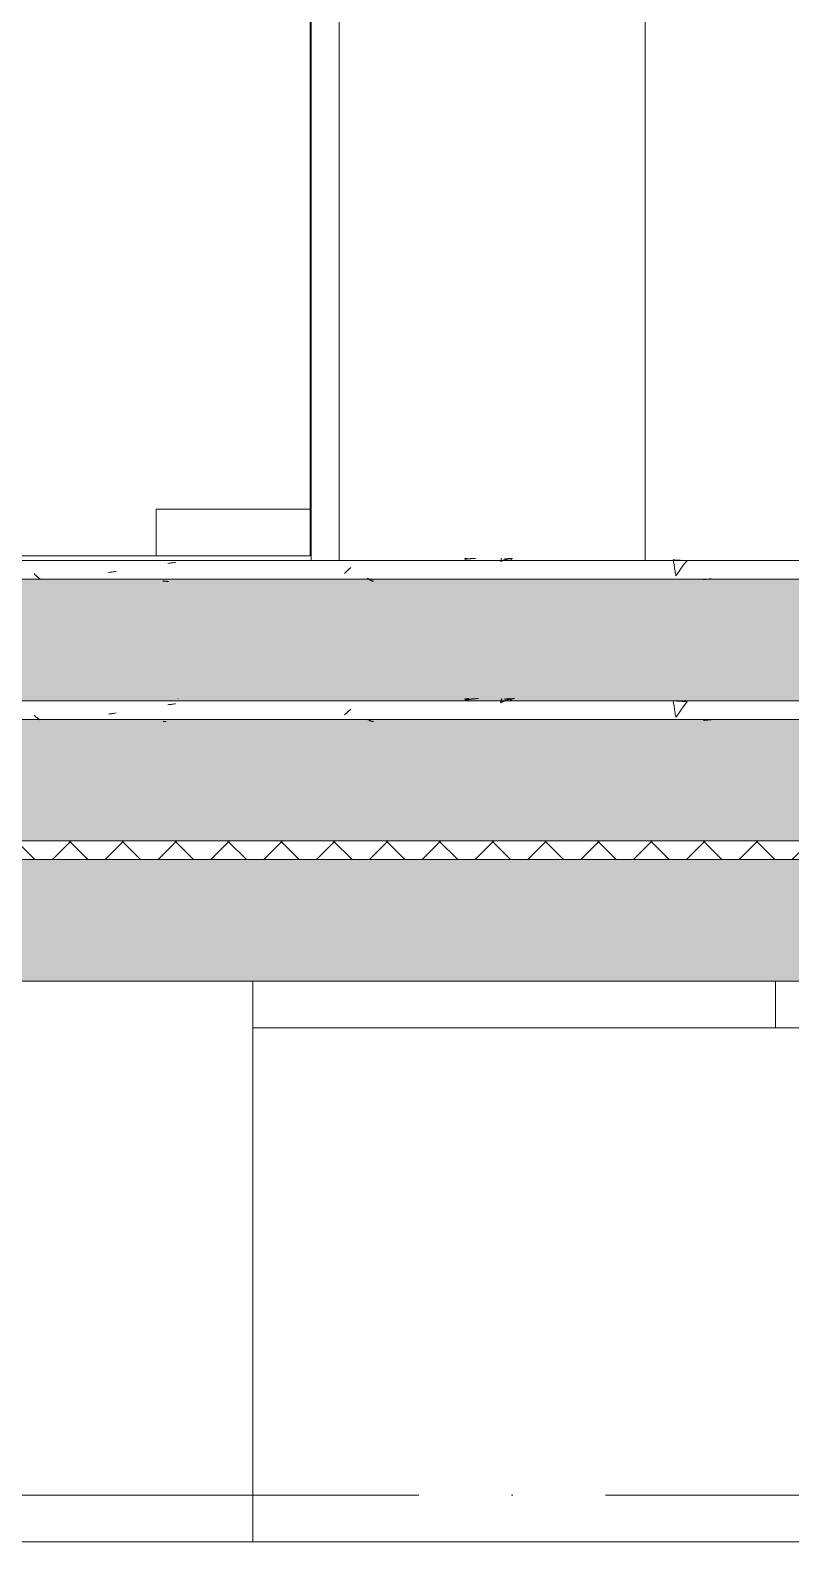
# Model space of a CAD drawing. Header units: millimetres. Extents: x -12680 to 112808, y -16580 to 93550.
# Drawn here: x 47614 to 48428, y -1050 to 567 of the extents above; entities that cross this region are included whole.
import ezdxf

# ---------------------------------------------------------------- set-up
doc = ezdxf.new("R2010")
doc.units = ezdxf.units.MM
doc.linetypes.add('Grid Line', pattern=[14, 10, -2, 0, -2])
for name, color, linetype, lineweight in [('A-DOOR-GLAZ', 152, 'Continuous', 5), ('CUA', 31, 'Continuous', 9), ('KINH', 152, 'Continuous', 5), ('NET CAT', 3, 'Continuous', 5), ('NET THAY 1', 41, 'Continuous', 5), ('NET-CAT', 3, 'Continuous', 9), ('NET-THAY', 2, 'Continuous', 15), ('TRUC', 225, 'Continuous', 5)]:
    doc.layers.add(name, color=color, linetype=linetype, lineweight=lineweight)
pattern_1 = [(50, (43587.75, -450), (182.1847, -15.939), [19.05, -209.55]), (355, (43587.75, -450), (35.2424, -191.0566), [15.24, -167.64]), (100.451, (43602.94, -451.33), (146.9425, 175.1167), [16.19, -178.09]), (30, (43587.75, -450), (165.746, -77.2887), [19.05, -209.55]), (335, (43587.75, -450), (-32.228, -191.588), [15.24, -167.64]), (80.451, (43601.57, -456.43), (197.974, 114.2986), [16.19, -178.09]), (46.184, (43587.75, -399.2), (271.079, -42.043), [28.575, -314.325]), (96.636, (43610.34, -402.7), (237.403, 247.427), [24.285, -267.135]), (351.184, (43587.75, -399.2), (237.405, 247.425), [22.86, -251.46]), (21, (43613.15, -411.9), (151.615, -102.2655), [19.05, -209.55]), (326, (43613.15, -411.9), (61.8024, 184.188), [15.24, -167.64]), (71.451, (43625.79, -420.42), (213.417, 81.9214), [16.19, -178.09]), (37.5, (43587.754, -450), (3.0883, 84.5551), [8.382, -157.226, 8.382, -161.798, -168.275]), (37.5, (43587.754, -450), (3.0883, 84.5551), [-335.788, 8.382, -159.893]), (7.5, (43587.75, -450), (66.8194, 100.1807), [8.382, -88.646, 8.382, -153.416, -64.135]), (7.5, (43587.75, -450), (66.8194, 100.1807), [-258.826, 8.382, -55.753]), (327.5, (43576.425, -450), (135.5905, -5.7289), [8.382, -55.118, 8.382, -189.738, -262.89]), (327.5, (43576.425, -450), (135.5905, -5.7289), [-261.62, 8.382, -254.508]), (317.5, (43505.71, -450), (148.129, 25.4268), [8.382, -74.168, 8.382, -123.19, -186.69]), (317.5, (43505.71, -450), (148.129, 25.4268), [-214.122, 8.382, -178.308])]
pattern_2 = [(45, (43100.6, 40601.6), (0, 2032), [253.59, -2620.09]), (45, (43045.4, 40656.7), (0, 2032), [253.59, -2620.09]), (45, (42969.5, 40525.7), (0, 2032), [546.2, -2327.48]), (45, (41718.8, 41963), (0, 2032), [253.59, -2620.09]), (45, (41663.6, 42018.2), (0, 2032), [253.59, -2620.09]), (45, (41587.8, 41887.1), (0, 2032), [546.2, -2327.48])]

# ---------------------------------------------------------------- blocks, each defined once
blk = doc.blocks.new('FP_254-MẶT CẮT B-B')
at = {"layer": 'NET THAY 1', "color": 7}
for p, q in [((49197.4, -150), (44197.4, -150)), ((44197.4, -170), (49197.4, -170))]:
    blk.add_line(p, q, dxfattribs=at)
at = {"layer": 'NET THAY 1'}
for p, q in [((47762.1, -154.2), (47760.9, -154.4)), ((47763.3, -154.1), (47762.1, -154.2)), ((47764.5, -153.9), (47763.3, -154.1)), ((47765.7, -153.7), (47764.5, -153.9)), ((47766.8, -153.6), (47765.7, -153.7)), ((47768, -153.4), (47766.8, -153.6)), ((47769.2, -153.2), (47768, -153.4)), ((47772, -147.7), (47771.8, -147.7)), ((47772.1, -147.7), (47772, -147.7)), ((47954.1, -161.7), (47953.8, -161.9)), ((47954.4, -161.4), (47954.1, -161.7)), ((47954.7, -161.1), (47954.4, -161.4)), ((47954.9, -160.9), (47954.7, -161.1)), ((47955.2, -160.6), (47954.9, -160.9)), ((47955.5, -160.4), (47955.2, -160.6)), ((47955.8, -160.1), (47955.5, -160.4)), ((47956, -159.8), (47955.8, -160.1)), ((47956.3, -159.6), (47956, -159.8)), ((47956.6, -159.3), (47956.3, -159.6)), ((47956.9, -159), (47956.6, -159.3)), ((48078.8, -148.4), (48078.5, -148.5)), ((48079.1, -148.4), (48078.8, -148.4)), ((48079.3, -148.3), (48079.1, -148.4)), ((48079.6, -148.2), (48079.3, -148.3)), ((48079.9, -148.1), (48079.6, -148.2)), ((48079.9, -149.1), (48079.7, -149.5)), ((48080.2, -149.4), (48079.7, -149.5)), ((48080.2, -148.1), (48079.9, -148.1)), ((48080.1, -148.8), (48079.9, -149.1)), ((48080.2, -148.6), (48080.1, -148.8)), ((48080.4, -148), (48080.2, -148.1)), ((48080.4, -148.3), (48080.2, -148.6)), ((48080.6, -149.2), (48080.2, -149.4)), ((48080.7, -147.9), (48080.4, -148)), ((48080.6, -148.1), (48080.4, -148.3)), ((48080.8, -148), (48080.6, -148.1)), ((48081.1, -149.1), (48080.6, -149.2)), ((48081, -147.9), (48080.7, -147.9)), ((48081, -147.8), (48080.8, -148)), ((48081.2, -147.7), (48081, -147.8)), ((48081.2, -147.8), (48081, -147.9)), ((48081.6, -149), (48081.1, -149.1)), ((48081.3, -147.7), (48081.2, -147.7)), ((48081.5, -147.8), (48081.2, -147.8)), ((48081.8, -147.8), (48081.5, -147.8)), ((48082.1, -148.9), (48081.6, -149)), ((48082.1, -147.7), (48081.8, -147.8)), ((48082.3, -147.7), (48082.1, -147.7)), ((48082.5, -148.8), (48082.1, -148.9)), ((48082.6, -147.7), (48082.3, -147.7)), ((48083, -148.7), (48082.5, -148.8)), ((48082.9, -147.7), (48082.6, -147.7)), ((48083.2, -147.7), (48082.9, -147.7)), ((48083.5, -148.6), (48083, -148.7)), ((48084, -148.6), (48083.5, -148.6)), ((48084.4, -148.5), (48084, -148.6)), ((48084.9, -148.4), (48084.4, -148.5)), ((48085.4, -148.3), (48084.9, -148.4)), ((48085.9, -148.3), (48085.4, -148.3)), ((48086.3, -148.2), (48085.9, -148.3)), ((48086.8, -148.1), (48086.3, -148.2)), ((48087.3, -148.1), (48086.8, -148.1)), ((48087.8, -148), (48087.3, -148.1)), ((48088.2, -148), (48087.8, -148)), ((48088.7, -147.9), (48088.2, -148)), ((48089.2, -147.9), (48088.7, -147.9)), ((48089.7, -147.8), (48089.2, -147.9)), ((48090.1, -147.8), (48089.7, -147.8)), ((48090.6, -147.8), (48090.1, -147.8)), ((48091.1, -147.7), (48090.6, -147.8)), ((48091.6, -147.7), (48091.1, -147.7)), ((48092, -147.7), (48091.6, -147.7)), ((48092.5, -147.7), (48092, -147.7)), ((48093, -147.7), (48092.5, -147.7)), ((48093.5, -147.7), (48093, -147.7)), ((48117.5, -151.3), (48117.3, -152.2)), ((48117.7, -152), (48117.3, -152.1)), ((48117.6, -150.5), (48117.5, -151.3)), ((48117.8, -149.7), (48117.6, -150.5)), ((48118, -151.8), (48117.7, -152)), ((48118, -149.1), (48117.8, -149.7)), ((48118.1, -148.6), (48118, -149.1)), ((48118.3, -151.6), (48118, -151.8)), ((48118.3, -148.2), (48118.1, -148.6)), ((48118.5, -147.9), (48118.3, -148.2)), ((48118.7, -151.4), (48118.3, -151.6)), ((48118.6, -147.7), (48118.5, -147.9)), ((48119, -151.2), (48118.7, -151.4)), ((48119.4, -151.1), (48119, -151.2)), ((48119.7, -150.9), (48119.4, -151.1)), ((48120.1, -150.7), (48119.7, -150.9)), ((48120.4, -150.6), (48120.1, -150.7)), ((48120.8, -150.4), (48120.4, -150.6)), ((48121.1, -150.3), (48120.8, -150.4)), ((48121.5, -150.1), (48121.1, -150.3)), ((48121.8, -150), (48121.5, -150.1)), ((48121.7, -147.7), (48121.8, -147.9)), ((48121.8, -147.9), (48122, -148.1)), ((48122.2, -149.8), (48121.8, -150)), ((48122, -148.1), (48122.2, -148.5)), ((48122.2, -148.5), (48122.3, -148.9)), ((48122.5, -149.7), (48122.2, -149.8)), ((48122.3, -148.9), (48122.5, -149.5)), ((48122.5, -149.5), (48122.7, -150.1)), ((48122.9, -149.6), (48122.5, -149.7)), ((48122.9, -149.9), (48122.7, -150.1)), ((48123.2, -149.4), (48122.9, -149.6)), ((48123.1, -149.7), (48122.9, -149.9)), ((48123.3, -149.5), (48123.1, -149.7)), ((48123.5, -149.3), (48123.2, -149.4)), ((48123.6, -149.4), (48123.3, -149.5)), ((48123.9, -149.2), (48123.5, -149.3)), ((48123.9, -147.7), (48123.6, -147.7)), ((48123.8, -149.2), (48123.6, -149.4)), ((48124, -149.1), (48123.8, -149.2)), ((48124.1, -147.7), (48123.9, -147.7)), ((48124.2, -149.1), (48123.9, -149.2)), ((48124.2, -148.9), (48124, -149.1)), ((48124.4, -147.7), (48124.1, -147.7)), ((48124.5, -148.8), (48124.2, -148.9)), ((48124.6, -149), (48124.2, -149.1)), ((48124.6, -147.8), (48124.4, -147.7)), ((48124.7, -148.6), (48124.5, -148.8)), ((48124.9, -147.8), (48124.6, -147.8)), ((48124.9, -148.8), (48124.6, -149)), ((48124.9, -148.5), (48124.7, -148.6)), ((48125.2, -147.8), (48124.9, -147.8)), ((48125.1, -148.4), (48124.9, -148.5)), ((48125.3, -148.7), (48124.9, -148.8)), ((48125.3, -148.3), (48125.1, -148.4)), ((48125.4, -147.9), (48125.2, -147.8)), ((48125.6, -148.2), (48125.3, -148.3)), ((48125.6, -148.6), (48125.3, -148.7)), ((48125.7, -147.9), (48125.4, -147.9)), ((48125.8, -148.1), (48125.6, -148.2)), ((48126, -148.6), (48125.6, -148.6)), ((48125.9, -148), (48125.7, -147.9)), ((48126, -148), (48125.8, -148.1)), ((48126.2, -148.1), (48125.9, -148)), ((48126.2, -147.9), (48126, -148)), ((48126.3, -148.5), (48126, -148.6)), ((48126.5, -147.9), (48126.2, -147.9)), ((48126.4, -148.2), (48126.2, -148.1)), ((48126.7, -148.4), (48126.3, -148.5)), ((48126.7, -148.2), (48126.4, -148.2)), ((48126.7, -147.8), (48126.5, -147.9)), ((48126.9, -147.8), (48126.7, -147.8)), ((48126.9, -148.3), (48126.7, -148.2)), ((48127, -148.3), (48126.7, -148.4)), ((48127.1, -147.7), (48126.9, -147.8)), ((48127.2, -148.4), (48126.9, -148.3)), ((48127.4, -148.2), (48127, -148.3)), ((48127.3, -147.7), (48127.1, -147.7)), ((48127.5, -148.5), (48127.2, -148.4)), ((48127.6, -147.7), (48127.3, -147.7)), ((48127.7, -148.2), (48127.4, -148.2)), ((48127.7, -148.6), (48127.5, -148.5)), ((48127.8, -147.7), (48127.6, -147.7)), ((48128.1, -148.1), (48127.7, -148.2)), ((48128, -148.8), (48127.7, -148.6)), ((48128.2, -148.9), (48128, -148.8)), ((48128.4, -148), (48128.1, -148.1)), ((48128.5, -149), (48128.2, -148.9)), ((48128.7, -148), (48128.4, -148)), ((48128.7, -149.1), (48128.5, -149)), ((48129.1, -147.9), (48128.7, -148)), ((48129, -149.3), (48128.7, -149.1)), ((48129.3, -149.4), (48129, -149.3)), ((48129.4, -147.9), (48129.1, -147.9)), ((48129.8, -147.8), (48129.4, -147.9)), ((48130.1, -147.8), (48129.8, -147.8)), ((48130.5, -147.8), (48130.1, -147.8)), ((48130.8, -147.7), (48130.5, -147.8)), ((48131.2, -147.7), (48130.8, -147.7)), ((48131.5, -147.7), (48131.2, -147.7)), ((48131.9, -147.7), (48131.5, -147.7)), ((48132.2, -147.7), (48131.9, -147.7)), ((48303.8, -150.2), (48301.9, -150.1)), ((48301.9, -150.1), (48302.1, -150.8)), ((48302.1, -150.8), (48302.3, -151.6)), ((48302.3, -151.6), (48302.4, -152.5)), ((48302.4, -152.5), (48302.6, -153.5)), ((48302.6, -153.5), (48302.8, -154.5)), ((48302.8, -154.5), (48303, -155.5)), ((48303, -155.5), (48303.1, -156.6)), ((48303.1, -156.6), (48303.3, -157.8)), ((48303.3, -157.8), (48303.5, -158.9)), ((48303.5, -158.9), (48303.6, -160.1)), ((48303.6, -160.1), (48303.8, -161.2)), ((48305.7, -150.3), (48303.8, -150.2)), ((48303.8, -161.2), (48304, -162.4)), ((48307.6, -150.5), (48305.7, -150.3)), ((48309.5, -150.6), (48307.6, -150.5)), ((48309.4, -161.5), (48309.2, -161.8)), ((48309.6, -161.1), (48309.4, -161.5)), ((48311.4, -150.7), (48309.5, -150.6)), ((48309.8, -160.8), (48309.6, -161.1)), ((48310.1, -160.5), (48309.8, -160.8)), ((48310.3, -160.1), (48310.1, -160.5)), ((48310.5, -159.8), (48310.3, -160.1)), ((48310.8, -159.5), (48310.5, -159.8)), ((48311, -159.1), (48310.8, -159.5)), ((48311.2, -158.8), (48311, -159.1)), ((48311.4, -158.5), (48311.2, -158.8)), ((48313.3, -150.9), (48311.4, -150.7)), ((48311.7, -158.1), (48311.4, -158.5)), ((48311.9, -157.8), (48311.7, -158.1)), ((48312.1, -157.5), (48311.9, -157.8)), ((48312.3, -157.2), (48312.1, -157.5)), ((48312.6, -156.8), (48312.3, -157.2)), ((48312.8, -156.5), (48312.6, -156.8)), ((48313, -156.2), (48312.8, -156.5)), ((48313.2, -155.9), (48313, -156.2)), ((48313.5, -155.6), (48313.2, -155.9)), ((48315.2, -151), (48313.3, -150.9)), ((48313.7, -155.3), (48313.5, -155.6)), ((48313.9, -155), (48313.7, -155.3)), ((48314.2, -154.7), (48313.9, -155)), ((48314.4, -154.4), (48314.2, -154.7)), ((48314.6, -154.1), (48314.4, -154.4)), ((48314.8, -153.8), (48314.6, -154.1)), ((48315.1, -153.5), (48314.8, -153.8)), ((48315.3, -153.2), (48315.1, -153.5)), ((48317.1, -151.2), (48315.2, -151)), ((48315.5, -152.9), (48315.3, -153.2)), ((48315.7, -152.7), (48315.5, -152.9)), ((48316, -152.4), (48315.7, -152.7)), ((48316.2, -152.1), (48316, -152.4)), ((48316.4, -151.9), (48316.2, -152.1)), ((48316.6, -151.6), (48316.4, -151.9)), ((48316.9, -151.4), (48316.6, -151.6)), ((48317.1, -151.2), (48316.9, -151.4)), ((47618.1, -165.7), (47617.8, -165.4)), ((47618.3, -165.9), (47618.1, -165.7)), ((47618.6, -166.2), (47618.3, -165.9)), ((47618.9, -166.4), (47618.6, -166.2)), ((47619.1, -166.7), (47618.9, -166.4)), ((47619.4, -166.9), (47619.1, -166.7)), ((47619.6, -167.2), (47619.4, -166.9)), ((47619.9, -167.4), (47619.6, -167.2)), ((47620.1, -167.6), (47619.9, -167.4)), ((47620.4, -167.9), (47620.1, -167.6)), ((47620.7, -168.1), (47620.4, -167.9)), ((47620.9, -168.3), (47620.7, -168.1)), ((47621.2, -168.5), (47620.9, -168.3)), ((47621.4, -168.7), (47621.2, -168.5)), ((47621.7, -168.9), (47621.4, -168.7)), ((47621.9, -169.1), (47621.7, -168.9)), ((47622.2, -169.3), (47621.9, -169.1)), ((47622.5, -169.5), (47622.2, -169.3)), ((47622.7, -169.7), (47622.5, -169.5)), ((47623, -169.9), (47622.7, -169.7)), ((47623.2, -170), (47623, -169.9)), ((47623.5, -170.2), (47623.2, -170)), ((47623.8, -170.4), (47623.5, -170.2)), ((47624, -170.5), (47623.8, -170.4)), ((47698.5, -164.2), (47697.3, -164.4)), ((47699.7, -164), (47698.5, -164.2)), ((47700.9, -163.9), (47699.7, -164)), ((47702.1, -163.7), (47700.9, -163.9)), ((47703.3, -163.5), (47702.1, -163.7)), ((47704.4, -163.3), (47703.3, -163.5)), ((47705.6, -163.1), (47704.4, -163.3)), ((47756.3, -172.2), (47756.1, -172.3)), ((47756.6, -172.2), (47756.3, -172.2)), ((47757, -172.2), (47756.6, -172.2)), ((47757.4, -172.3), (47757, -172.2)), ((47757.8, -172.3), (47757.4, -172.3)), ((47758.1, -172.3), (47757.8, -172.3)), ((47758.5, -172.3), (47758.1, -172.3)), ((47758.9, -172.3), (47758.5, -172.3)), ((47759.3, -172.3), (47758.9, -172.3)), ((47950.5, -164.9), (47950.2, -165.2)), ((47950.8, -164.7), (47950.5, -164.9)), ((47951, -164.4), (47950.8, -164.7)), ((47951.3, -164.2), (47951, -164.4)), ((47951.6, -163.9), (47951.3, -164.2)), ((47951.9, -163.7), (47951.6, -163.9)), ((47952.2, -163.4), (47951.9, -163.7)), ((47952.4, -163.2), (47952.2, -163.4)), ((47952.7, -162.9), (47952.4, -163.2)), ((47953, -162.7), (47952.7, -162.9)), ((47953.3, -162.4), (47953, -162.7)), ((47953.5, -162.2), (47953.3, -162.4)), ((47953.8, -161.9), (47953.5, -162.2)), ((47975.2, -170.2), (47974.9, -170)), ((47975.5, -170.3), (47975.2, -170.2)), ((47975.7, -170.5), (47975.5, -170.3)), ((47976, -170.6), (47975.7, -170.5)), ((47976.2, -170.8), (47976, -170.6)), ((47976.5, -170.9), (47976.2, -170.8)), ((47976.8, -171.1), (47976.5, -170.9)), ((47977, -171.2), (47976.8, -171.1)), ((47977.3, -171.3), (47977, -171.2)), ((47977.5, -171.4), (47977.3, -171.3)), ((47977.8, -171.5), (47977.5, -171.4)), ((47978, -171.6), (47977.8, -171.5)), ((47978.3, -171.7), (47978, -171.6)), ((47978.6, -171.8), (47978.3, -171.7)), ((47978.8, -171.9), (47978.6, -171.8)), ((47979.1, -172), (47978.8, -171.9)), ((47979.3, -172), (47979.1, -172)), ((47979.6, -172.1), (47979.3, -172)), ((47979.8, -172.1), (47979.6, -172.1)), ((47980.1, -172.2), (47979.8, -172.1)), ((47980.4, -172.2), (47980.1, -172.2)), ((47980.6, -172.3), (47980.4, -172.2)), ((47980.9, -172.3), (47980.6, -172.3)), ((47981.1, -172.3), (47980.9, -172.3)), ((48304, -162.4), (48304.2, -163.5)), ((48304.2, -163.5), (48304.3, -164.6)), ((48304.3, -164.6), (48304.5, -165.6)), ((48304.5, -165.6), (48304.7, -166.6)), ((48304.7, -166.6), (48304.9, -167.6)), ((48305.1, -167.3), (48304.9, -167.6)), ((48305.3, -167), (48305.1, -167.3)), ((48305.5, -166.7), (48305.3, -167)), ((48305.8, -166.5), (48305.5, -166.7)), ((48306, -166.2), (48305.8, -166.5)), ((48306.2, -165.9), (48306, -166.2)), ((48306.4, -165.6), (48306.2, -165.9)), ((48306.7, -165.3), (48306.4, -165.6)), ((48306.9, -165), (48306.7, -165.3)), ((48307.1, -164.7), (48306.9, -165)), ((48307.4, -164.4), (48307.1, -164.7)), ((48307.6, -164.1), (48307.4, -164.4)), ((48307.8, -163.7), (48307.6, -164.1)), ((48308, -163.4), (48307.8, -163.7)), ((48308.3, -163.1), (48308, -163.4)), ((48308.5, -162.8), (48308.3, -163.1)), ((48308.7, -162.5), (48308.5, -162.8)), ((48308.9, -162.1), (48308.7, -162.5)), ((48309.2, -161.8), (48308.9, -162.1)), ((48335.7, -171), (48334.5, -171.1)), ((48336.9, -170.9), (48335.7, -171)), ((48338, -170.8), (48336.9, -170.9)), ((48339.2, -170.7), (48338, -170.8)), ((48340.4, -170.6), (48339.2, -170.7)), ((48341.6, -170.5), (48340.4, -170.6)), ((48342.8, -170.4), (48341.6, -170.5))]:
    blk.add_line(p, q, dxfattribs=at)
blk = doc.blocks.new('FP_255-MẶT CẮT B-B')
at = {"layer": 'NET THAY 1'}
for p, q in [((48078.8, 2), (48078.5, 1.9)), ((48079.1, 2.1), (48078.8, 2)), ((48079.3, 2.1), (48079.1, 2.1)), ((48079.6, 2.2), (48079.3, 2.1)), ((48079.9, 2.2), (48079.6, 2.2)), ((48079.9, 1.5), (48079.7, 1.3)), ((48080.2, 1.3), (48079.7, 1.3)), ((48080.1, 2.2), (48079.9, 2.2)), ((48080, 1.7), (48079.9, 1.5)), ((48080.2, 1.9), (48080, 1.7)), ((48080.4, 2.3), (48080.1, 2.2)), ((48080.4, 2.1), (48080.2, 1.9)), ((48080.6, 1.4), (48080.2, 1.3)), ((48080.7, 2.3), (48080.4, 2.3)), ((48080.6, 2.2), (48080.4, 2.1)), ((48080.8, 2.3), (48080.6, 2.2)), ((48081.1, 1.5), (48080.6, 1.4)), ((48081, 2.3), (48080.7, 2.3)), ((48080.9, 2.3), (48080.8, 2.3)), ((48081.2, 2.3), (48081, 2.3)), ((48081.6, 1.6), (48081.1, 1.5)), ((48081.5, 2.3), (48081.2, 2.3)), ((48082.1, 1.7), (48081.6, 1.6)), ((48082.5, 1.7), (48082.1, 1.7)), ((48083, 1.8), (48082.5, 1.7)), ((48083.5, 1.9), (48083, 1.8)), ((48084, 1.9), (48083.5, 1.9)), ((48084.4, 2), (48084, 1.9)), ((48084.9, 2), (48084.4, 2)), ((48085.4, 2.1), (48084.9, 2)), ((48085.9, 2.1), (48085.4, 2.1)), ((48086.3, 2.2), (48085.9, 2.1)), ((48086.8, 2.2), (48086.3, 2.2)), ((48087.3, 2.2), (48086.8, 2.2)), ((48087.8, 2.3), (48087.3, 2.2)), ((48088.2, 2.3), (48087.8, 2.3)), ((48088.7, 2.3), (48088.2, 2.3)), ((48089.2, 2.3), (48088.7, 2.3)), ((48089.7, 2.3), (48089.2, 2.3)), ((48090.2, 2.3), (48089.7, 2.3)), ((48117.6, 0.4), (48117.5, -0.3)), ((48117.8, 1), (48117.6, 0.4)), ((48117.9, 1.5), (48117.8, 1)), ((48118.1, 1.8), (48117.9, 1.5)), ((48118.3, 2.1), (48118.1, 1.8)), ((48118.4, 2.3), (48118.3, 2.1)), ((48119.7, 0.1), (48119.4, -0.1)), ((48120.1, 0.2), (48119.7, 0.1)), ((48120.4, 0.3), (48120.1, 0.2)), ((48120.7, 0.5), (48120.4, 0.3)), ((48121.1, 0.6), (48120.7, 0.5)), ((48121.4, 0.7), (48121.1, 0.6)), ((48121.8, 0.8), (48121.4, 0.7)), ((48122.1, 1), (48121.8, 0.8)), ((48121.9, 2.3), (48122, 2.2)), ((48122, 2.2), (48122.2, 1.9)), ((48122.5, 1.1), (48122.1, 1)), ((48122.2, 1.9), (48122.4, 1.6)), ((48122.4, 1.6), (48122.5, 1.2)), ((48122.5, 1.2), (48122.7, 0.8)), ((48122.8, 1.2), (48122.5, 1.1)), ((48122.9, 0.9), (48122.7, 0.8)), ((48123.1, 1.3), (48122.8, 1.2)), ((48123.1, 1.1), (48122.9, 0.9)), ((48123.5, 1.4), (48123.1, 1.3)), ((48123.3, 1.2), (48123.1, 1.1)), ((48123.6, 1.3), (48123.3, 1.2)), ((48123.8, 1.5), (48123.5, 1.4)), ((48123.8, 1.5), (48123.6, 1.3)), ((48124, 1.6), (48123.8, 1.5)), ((48124.2, 1.6), (48123.8, 1.5)), ((48124.2, 1.7), (48124, 1.6)), ((48124.5, 1.8), (48124.2, 1.7)), ((48124.5, 1.6), (48124.2, 1.6)), ((48124.7, 1.9), (48124.5, 1.8)), ((48124.9, 1.7), (48124.5, 1.6)), ((48124.9, 2), (48124.7, 1.9)), ((48125.1, 2), (48124.9, 2)), ((48125.2, 1.8), (48124.9, 1.7)), ((48125.2, 2.3), (48125, 2.3)), ((48125.4, 2.1), (48125.1, 2)), ((48125.5, 2.3), (48125.2, 2.3)), ((48125.5, 1.9), (48125.2, 1.8)), ((48125.6, 2.2), (48125.4, 2.1)), ((48125.7, 2.3), (48125.5, 2.3)), ((48125.9, 1.9), (48125.5, 1.9)), ((48125.8, 2.2), (48125.6, 2.2)), ((48126, 2.2), (48125.7, 2.3)), ((48126, 2.3), (48125.8, 2.2)), ((48126.2, 2), (48125.9, 1.9)), ((48126.3, 2.3), (48126, 2.3)), ((48126.2, 2.2), (48126, 2.2)), ((48126.5, 2.2), (48126.2, 2.2)), ((48126.6, 2), (48126.2, 2)), ((48126.5, 2.3), (48126.3, 2.3)), ((48126.7, 2.3), (48126.5, 2.3)), ((48126.7, 2.1), (48126.5, 2.2)), ((48126.9, 2.1), (48126.6, 2)), ((48127, 2.1), (48126.7, 2.1)), ((48127.3, 2.1), (48126.9, 2.1)), ((48127.3, 2), (48127, 2.1)), ((48127.6, 2.2), (48127.3, 2.1)), ((48127.5, 1.9), (48127.3, 2)), ((48127.8, 1.9), (48127.5, 1.9)), ((48128, 2.2), (48127.6, 2.2)), ((48128, 1.8), (48127.8, 1.9)), ((48128.3, 2.2), (48128, 2.2)), ((48128.3, 1.7), (48128, 1.8)), ((48128.6, 2.3), (48128.3, 2.2)), ((48128.5, 1.6), (48128.3, 1.7)), ((48128.8, 1.5), (48128.5, 1.6)), ((48129, 2.3), (48128.6, 2.3)), ((48129, 1.4), (48128.8, 1.5)), ((48129.3, 2.3), (48129, 2.3)), ((48129.3, 1.3), (48129, 1.4)), ((48129.7, 2.3), (48129.3, 2.3)), ((48130, 2.3), (48129.7, 2.3)), ((48303.8, 0.7), (48301.9, 0.8)), ((48301.9, 0.7), (48302.1, 0.1)), ((48302.1, 0.1), (48302.3, -0.6)), ((48305.7, 0.5), (48303.8, 0.7)), ((48307.6, 0.4), (48305.7, 0.5)), ((48309.5, 0.3), (48307.6, 0.4)), ((48311.4, 0.2), (48309.5, 0.3)), ((48313.3, 0.1), (48311.4, 0.2)), ((48315.2, 0), (48313.3, 0.1)), ((47618.1, -14.2), (47617.8, -14)), ((47618.3, -14.5), (47618.1, -14.2)), ((47618.6, -14.8), (47618.3, -14.5)), ((47618.9, -15.1), (47618.6, -14.8)), ((47619.1, -15.3), (47618.9, -15.1)), ((47619.4, -15.6), (47619.1, -15.3)), ((47619.6, -15.8), (47619.4, -15.6)), ((47619.9, -16.1), (47619.6, -15.8)), ((47620.1, -16.3), (47619.9, -16.1)), ((47698.5, -12.7), (47697.3, -12.9)), ((47699.7, -12.5), (47698.5, -12.7)), ((47700.9, -12.4), (47699.7, -12.5)), ((47702.1, -12.2), (47700.9, -12.4)), ((47703.3, -12), (47702.1, -12.2)), ((47704.4, -11.8), (47703.3, -12)), ((47705.6, -11.6), (47704.4, -11.8)), ((47762.1, -2.9), (47760.9, -3.1)), ((47763.3, -2.7), (47762.1, -2.9)), ((47764.5, -2.6), (47763.3, -2.7)), ((47765.7, -2.4), (47764.5, -2.6)), ((47766.8, -2.3), (47765.7, -2.4)), ((47768, -2.1), (47766.8, -2.3)), ((47769.2, -2), (47768, -2.1)), ((47950.5, -13.5), (47950.2, -13.7)), ((47950.8, -13.2), (47950.5, -13.5)), ((47951, -12.9), (47950.8, -13.2)), ((47951.3, -12.7), (47951, -12.9)), ((47951.6, -12.4), (47951.3, -12.7)), ((47951.9, -12.2), (47951.6, -12.4)), ((47952.2, -11.9), (47951.9, -12.2)), ((47952.4, -11.7), (47952.2, -11.9)), ((47952.7, -11.4), (47952.4, -11.7)), ((47953, -11.1), (47952.7, -11.4)), ((47953.3, -10.9), (47953, -11.1)), ((47953.5, -10.6), (47953.3, -10.9)), ((47953.8, -10.4), (47953.5, -10.6)), ((47954.1, -10.1), (47953.8, -10.4)), ((47954.4, -9.8), (47954.1, -10.1)), ((47954.7, -9.6), (47954.4, -9.8)), ((47954.9, -9.3), (47954.7, -9.6)), ((47955.2, -9), (47954.9, -9.3)), ((47955.5, -8.8), (47955.2, -9)), ((47955.8, -8.5), (47955.5, -8.8)), ((47956, -8.3), (47955.8, -8.5)), ((47956.3, -8), (47956, -8.3)), ((47956.6, -7.7), (47956.3, -8)), ((47956.9, -7.5), (47956.6, -7.7)), ((48117.5, -0.3), (48117.3, -1)), ((48117.7, -0.8), (48117.3, -1)), ((48118, -0.7), (48117.7, -0.8)), ((48118.3, -0.5), (48118, -0.7)), ((48118.7, -0.4), (48118.3, -0.5)), ((48119, -0.2), (48118.7, -0.4)), ((48119.4, -0.1), (48119, -0.2)), ((48302.3, -0.6), (48302.4, -1.3)), ((48302.4, -1.3), (48302.6, -2.2)), ((48302.6, -2.2), (48302.8, -3.1)), ((48302.8, -3.1), (48303, -4.1)), ((48303, -4.1), (48303.1, -5.2)), ((48303.1, -5.2), (48303.3, -6.2)), ((48303.3, -6.2), (48303.5, -7.4)), ((48303.5, -7.4), (48303.6, -8.5)), ((48303.6, -8.5), (48303.8, -9.6)), ((48303.8, -9.6), (48304, -10.8)), ((48304, -10.8), (48304.2, -11.9)), ((48304.2, -11.9), (48304.3, -13.1)), ((48304.3, -13.1), (48304.5, -14.2)), ((48304.5, -14.2), (48304.7, -15.2)), ((48304.7, -15.2), (48304.9, -16.3)), ((48305.1, -16), (48304.9, -16.3)), ((48305.3, -15.7), (48305.1, -16)), ((48305.5, -15.4), (48305.3, -15.7)), ((48305.8, -15.1), (48305.5, -15.4)), ((48306, -14.8), (48305.8, -15.1)), ((48306.2, -14.5), (48306, -14.8)), ((48306.4, -14.2), (48306.2, -14.5)), ((48306.7, -13.8), (48306.4, -14.2)), ((48306.9, -13.5), (48306.7, -13.8)), ((48307.1, -13.2), (48306.9, -13.5)), ((48307.4, -12.9), (48307.1, -13.2)), ((48307.6, -12.6), (48307.4, -12.9)), ((48307.8, -12.2), (48307.6, -12.6)), ((48308, -11.9), (48307.8, -12.2)), ((48308.3, -11.6), (48308, -11.9)), ((48308.5, -11.2), (48308.3, -11.6)), ((48308.7, -10.9), (48308.5, -11.2)), ((48308.9, -10.6), (48308.7, -10.9)), ((48309.2, -10.2), (48308.9, -10.6)), ((48309.4, -9.9), (48309.2, -10.2)), ((48309.6, -9.6), (48309.4, -9.9)), ((48309.8, -9.2), (48309.6, -9.6)), ((48310.1, -8.9), (48309.8, -9.2)), ((48310.3, -8.6), (48310.1, -8.9)), ((48310.5, -8.2), (48310.3, -8.6)), ((48310.8, -7.9), (48310.5, -8.2)), ((48311, -7.6), (48310.8, -7.9)), ((48311.2, -7.3), (48311, -7.6)), ((48311.4, -6.9), (48311.2, -7.3)), ((48311.7, -6.6), (48311.4, -6.9)), ((48311.9, -6.3), (48311.7, -6.6)), ((48312.1, -6), (48311.9, -6.3)), ((48312.3, -5.7), (48312.1, -6)), ((48312.6, -5.4), (48312.3, -5.7)), ((48312.8, -5), (48312.6, -5.4)), ((48313, -4.7), (48312.8, -5)), ((48313.2, -4.4), (48313, -4.7)), ((48313.5, -4.2), (48313.2, -4.4)), ((48313.7, -3.9), (48313.5, -4.2)), ((48313.9, -3.6), (48313.7, -3.9)), ((48314.2, -3.3), (48313.9, -3.6)), ((48314.4, -3), (48314.2, -3.3)), ((48314.6, -2.7), (48314.4, -3)), ((48314.8, -2.5), (48314.6, -2.7)), ((48315.1, -2.2), (48314.8, -2.5)), ((48315.3, -2), (48315.1, -2.2)), ((48317.1, -0.1), (48315.2, 0)), ((48315.5, -1.7), (48315.3, -2)), ((48315.7, -1.5), (48315.5, -1.7)), ((48316, -1.2), (48315.7, -1.5)), ((48316.2, -1), (48316, -1.2)), ((48316.4, -0.8), (48316.2, -1)), ((48316.6, -0.6), (48316.4, -0.8)), ((48316.9, -0.3), (48316.6, -0.6)), ((48317.1, -0.1), (48316.9, -0.3)), ((47620.4, -16.6), (47620.1, -16.3)), ((47620.7, -16.8), (47620.4, -16.6)), ((47620.9, -17.1), (47620.7, -16.8)), ((47621.2, -17.3), (47620.9, -17.1)), ((47621.4, -17.5), (47621.2, -17.3)), ((47621.7, -17.8), (47621.4, -17.5)), ((47621.9, -18), (47621.7, -17.8)), ((47622.2, -18.2), (47621.9, -18)), ((47622.5, -18.4), (47622.2, -18.2)), ((47622.7, -18.6), (47622.5, -18.4)), ((47623, -18.8), (47622.7, -18.6)), ((47623.2, -19), (47623, -18.8)), ((47623.5, -19.2), (47623.2, -19)), ((47623.8, -19.4), (47623.5, -19.2)), ((47624, -19.6), (47623.8, -19.4)), ((47756.1, -22.1), (47756, -22.3)), ((47756.3, -21.8), (47756.1, -22.1)), ((47756.7, -21.9), (47756.3, -21.8)), ((47757.1, -22), (47756.7, -21.9)), ((47757.5, -22), (47757.1, -22)), ((47757.9, -22.1), (47757.5, -22)), ((47758.3, -22.1), (47757.9, -22.1)), ((47758.7, -22.1), (47758.3, -22.1)), ((47759.1, -22.2), (47758.7, -22.1)), ((47759.5, -22.2), (47759.1, -22.2)), ((47759.9, -22.2), (47759.5, -22.2)), ((47760.3, -22.3), (47759.9, -22.2)), ((47760.7, -22.3), (47760.3, -22.3)), ((47761.1, -22.3), (47760.7, -22.3)), ((47761.6, -22.3), (47761.1, -22.3)), ((47762, -22.3), (47761.6, -22.3)), ((47975.2, -19.2), (47974.9, -19)), ((47975.5, -19.4), (47975.2, -19.2)), ((47975.7, -19.6), (47975.5, -19.4)), ((47976, -19.8), (47975.7, -19.6)), ((47976.2, -19.9), (47976, -19.8)), ((47976.5, -20.1), (47976.2, -19.9)), ((47976.8, -20.3), (47976.5, -20.1)), ((47977, -20.4), (47976.8, -20.3)), ((47977.3, -20.6), (47977, -20.4)), ((47977.5, -20.7), (47977.3, -20.6)), ((47977.8, -20.9), (47977.5, -20.7)), ((47978, -21), (47977.8, -20.9)), ((47978.3, -21.1), (47978, -21)), ((47978.6, -21.3), (47978.3, -21.1)), ((47978.8, -21.4), (47978.6, -21.3)), ((47979.1, -21.5), (47978.8, -21.4)), ((47979.3, -21.6), (47979.1, -21.5)), ((47979.6, -21.7), (47979.3, -21.6)), ((47979.8, -21.8), (47979.6, -21.7)), ((47980.1, -21.9), (47979.8, -21.8)), ((47980.4, -21.9), (47980.1, -21.9)), ((47980.6, -22), (47980.4, -21.9)), ((47980.9, -22.1), (47980.6, -22)), ((47981.1, -22.1), (47980.9, -22.1)), ((48335.7, -20.2), (48334.5, -20.3)), ((48336.9, -20.1), (48335.7, -20.2)), ((48338, -20), (48336.9, -20.1)), ((48339.2, -19.9), (48338, -20)), ((48340.4, -19.7), (48339.2, -19.9)), ((48341.6, -19.6), (48340.4, -19.7)), ((48342.8, -19.5), (48341.6, -19.6))]:
    blk.add_line(p, q, dxfattribs=at)
at = {"layer": 'NET THAY 1', "color": 7}
for p, q in [((49197.4, 0), (44197.4, 0)), ((44197.4, -20), (49197.4, -20))]:
    blk.add_line(p, q, dxfattribs=at)
blk = doc.blocks.new('System Panel - Glazed-V35-MẶT CẮT B-B')
at = {"layer": 'KINH'}
h = blk.add_hatch(dxfattribs=at)
h.set_pattern_fill('FP_5', color=256, style=0, pattern_type=2)
h.set_pattern_definition(pattern_2)
h.paths.add_polyline_path([(49271.9, 0), (49271.9, 2200), (48271.9, 2200), (48271.9, 0), (49197.4, 0)], flags=0)
at = {"layer": 'KINH', "color": 7}
blk.add_line((48271.9, 2200), (48271.9, 0), dxfattribs=at)
blk = doc.blocks.new('System Panel - Glazed-773112-MẶT CẮT B-B')
at = {"layer": 'KINH'}
h = blk.add_hatch(dxfattribs=at)
h.set_pattern_fill('FP_5', color=256, style=0, pattern_type=2)
h.set_pattern_definition(pattern_2)
h.paths.add_polyline_path([(48091.2, 0), (48271.9, 0), (48271.9, 2200), (47944.4, 2200), (47944.4, 0)], flags=0)
at = {"layer": 'KINH', "color": 7}
for p, q in [((47944.4, 2200), (47944.4, 0)), ((48271.9, 0), (48271.9, 2200))]:
    blk.add_line(p, q, dxfattribs=at)
blk = doc.blocks.new('CUA KINH BAN LE SAN MO 2 HUONG - Type 1-773081-MẶT CẮT B-B')
at = {"layer": 'CUA', "lineweight": 5}
h = blk.add_hatch(dxfattribs=at)
h.set_pattern_fill('FP_5', color=256, style=0, pattern_type=2)
h.set_pattern_definition(pattern_2)
h.paths.add_polyline_path([(47170.4, 5), (47748.4, 5), (47748.4, 55), (47913.4, 55), (47913.4, 2119), (47748.4, 2119), (47748.4, 2169), (46944.9, 2169), (46944.9, 5)], flags=0)
h.paths.add_polyline_path([(47001.1, 505.5), (47001.1, 514.3), (47002.3, 514.6), (47004.5, 508.8), (47001.1, 505.5)], flags=0)
h.paths.add_polyline_path([(47008.8, 505.5), (47004.9, 509.2), (47008.8, 514.2), (47009.5, 509.2), (47008.8, 505.6)], flags=0)
h.paths.add_polyline_path([(46992.3, 529.3), (46994.4, 530.2), (46992.3, 529.4)], flags=0)
h.paths.add_polyline_path([(46995.3, 986.8), (46997.4, 993.1), (46999.5, 989), (46996.4, 987.4)], flags=0)
h.paths.add_polyline_path([(46992.3, 970.7), (46994.6, 987.1), (46995.3, 986.8), (46993.7, 974.2)], flags=0)
h.paths.add_polyline_path([(47014.6, 986.8), (47010.4, 989), (47013.5, 990.8), (47014.3, 987.7)], flags=0)
h.paths.add_polyline_path([(47017.6, 970.7), (47014.7, 980.6), (47016.2, 987.3), (47017.6, 987.7), (47017.5, 977.8)], flags=0)
h.paths.add_polyline_path([(46995.1, 512.9), (46992.4, 521.6), (46989.9, 635.6), (46992.3, 970.7), (46994.5, 970.3), (46997.3, 971.6), (46999.9, 980.8), (47002.4, 985.8), (47009.1, 983.1), (47016.2, 962.1), (47018.3, 962.1), (47019.9, 950), (47017.6, 529.3), (47015.3, 514.3), (47014.7, 515.7), (47012.4, 516.1), (47007.7, 526.5), (47004.7, 523.1), (47001.1, 527.8), (46997.1, 516), (46995.2, 515.7)], flags=0)
h.paths.add_polyline_path([(47004.9, 514.6), (47002.2, 520.8), (47004.9, 522.8), (47007.7, 520.8), (47005.4, 515.7)], flags=0)
h.paths.add_polyline_path([(47014.6, 521.6), (47017.6, 529.4), (47015.4, 529.3)], flags=0)
at = {"layer": 'A-DOOR-GLAZ', "color": 7}
for p, q in [((47913.4, 55), (47913.4, 2119)), ((46944.9, 5), (47748.4, 5))]:
    blk.add_line(p, q, dxfattribs=at)
at = {"layer": 'CUA', "color": 7, "lineweight": 5}
for p, q in [((47914.4, 2170), (47914.4, 0)), ((47913.4, 55), (47748.4, 55)), ((47748.4, 55), (47748.4, 5)), ((47913.4, 5), (47913.4, 55)), ((47748.4, 5), (47913.4, 5))]:
    blk.add_line(p, q, dxfattribs=at)
blk = doc.blocks.new('ALC1807-ASCENT PLAZA-TANG 1_2_rvt-1-MẶT CẮT B-B')
at = {"layer": 'NET THAY 1'}
h = blk.add_hatch(dxfattribs=at)
h.set_pattern_fill('FP_40', color=256, style=0, pattern_type=2)
h.set_pattern_definition(pattern_1)
h.paths.add_polyline_path([(49011.9, -150), (49197.4, -150), (49197.4, -20), (44197.4, -20), (44197.4, -150), (48551.5, -150)], flags=0)
h = blk.add_hatch(dxfattribs=at)
h.set_pattern_fill('FP_40', color=256, style=0, pattern_type=2)
h.set_pattern_definition(pattern_1)
h.paths.add_polyline_path([(46710, -300), (49197.4, -300), (49197.4, -170), (44197.4, -170), (44197.4, -300), (46249.6, -300)], flags=0)
h = blk.add_hatch(dxfattribs=at)
h.set_pattern_fill('FP_39', color=256, style=0, pattern_type=2)
h.set_pattern_definition([(45, (41462.075, 40400), (-28.28427, 28.28427), []), (135, (41462.075, 40400), (-28.28427, -28.28427), [])])
h.paths.add_polyline_path([(49011.9, -320), (49197.4, -320), (49197.4, -300), (44197.4, -300), (44197.4, -320), (48091.2, -320)], flags=0)
h = blk.add_hatch(dxfattribs=at)
h.set_pattern_fill('FP_40', color=256, style=0, pattern_type=2)
h.set_pattern_definition(pattern_1)
h.paths.add_polyline_path([(49197.4, -450), (49197.4, -320), (44197.4, -320), (44197.4, -450), (49011.9, -450)], flags=0)
at = {"layer": 'NET CAT', "color": 50, "lineweight": 9}
for p, q in [((49197.4, -300), (44197.4, -300)), ((44197.4, -320), (49197.4, -320))]:
    blk.add_line(p, q, dxfattribs=at)
at = {"layer": 'NET THAY 1', "color": 7}
blk.add_line((44197.4, -450), (49197.4, -450), dxfattribs=at)
at = {"layer": 'NET-THAY', "color": 10}
for p, q in [((47852.1, -450), (47852.1, -1050)), ((47852.1, -1050), (47852.1, -450))]:
    blk.add_line(p, q, dxfattribs=at)
at = {"layer": 'NET-THAY', "color": 250, "lineweight": 9}
for p, q in [((48411.7, -450), (48411.7, -500)), ((48411.7, -500), (47852.2, -500)), ((49031.8, -500), (48411.7, -500))]:
    blk.add_line(p, q, dxfattribs=at)
at = {"color": 250, "lineweight": 9}
for name in ['System Panel - Glazed-773112-MẶT CẮT B-B', 'System Panel - Glazed-V35-MẶT CẮT B-B', 'CUA KINH BAN LE SAN MO 2 HUONG - Type 1-773081-MẶT CẮT B-B']:
    blk.add_blockref(name, (0, 0), dxfattribs=at)
at = {"layer": 'NET THAY 1', "color": 7}
for name in ['FP_255-MẶT CẮT B-B', 'FP_254-MẶT CẮT B-B']:
    blk.add_blockref(name, (0, 0), dxfattribs=at)

msp = doc.modelspace()

# ---------------------------------------------------------------- linework, layer by layer
at = {"layer": 'NET-CAT', "lineweight": 15}
msp.add_line((55756.9, -1050), (34831.4, -1050), dxfattribs=at)
at = {"layer": 'TRUC', "linetype": 'Grid Line', "ltscale": 50}
for p, q in [((-12679, 0), (108517.8, 0)), ((-12679, -1000), (112808.4, -1000))]:
    msp.add_line(p, q, dxfattribs=at)

# ---------------------------------------------------------------- block references
at = {"lineweight": 5}
msp.add_blockref('ALC1807-ASCENT PLAZA-TANG 1_2_rvt-1-MẶT CẮT B-B', (0, 0), dxfattribs=at)

doc.saveas('drawing.dxf')
